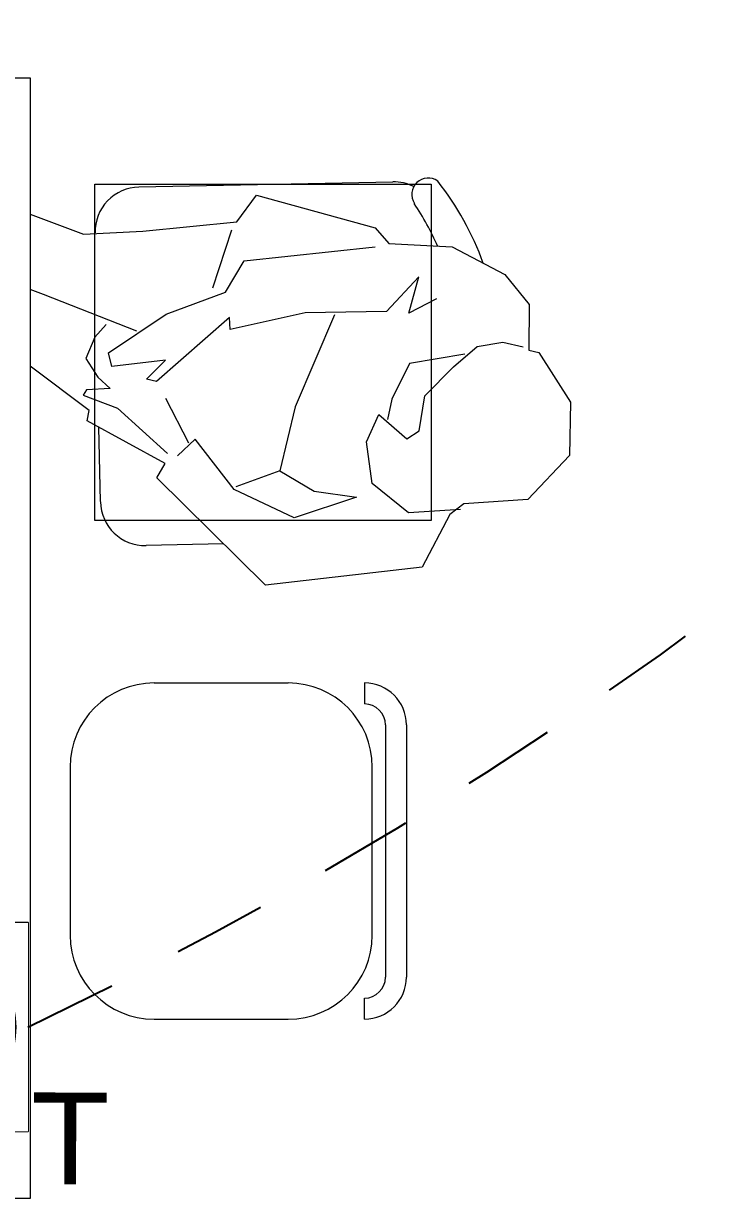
# Model space of a CAD drawing. Header units: metres. Extents: x -17 to 101, y 0 to 79.
# Drawn here: x 58.221 to 59.153, y 27.929 to 29.502 of the extents above; entities that cross this region are included whole.
import ezdxf

# ---------------------------------------------------------------- set-up
doc = ezdxf.new("R2010")
doc.units = ezdxf.units.M
doc.set_wipeout_variables(frame=1)
doc.linetypes.add('CONTINUA', pattern=[0])
doc.linetypes.add('HIDDEN2', pattern=[0.1875, 0.125, -0.0625])
doc.layers.add('Cotas varias El', color=253, linetype='Continuous', lineweight=13)
doc.layers.add('TOMACORRIENTE', color=5, linetype='HIDDEN2', lineweight=30)
doc.styles.add('style1', font='arial.ttf', dxfattribs={"height": 0.35})

# ---------------------------------------------------------------- blocks, each defined once
blk = doc.blocks.new('TOMACORRIENTE EN PISO')
at = {"layer": 'TOMACORRIENTE', "linetype": 'CONTINUA', "lineweight": 25}
blk.add_lwpolyline([(-0.1663, -0.1663), (0.1662, -0.1663), (0.1662, 0.1662), (-0.1663, 0.1662)], close=True, dxfattribs=at)
at = {"layer": 'TOMACORRIENTE', "color": 5, "linetype": 'CONTINUA', "style": 'style1', "text_generation_flag": 4}
blk.add_text('T', height=0.1466, rotation=179.8829, dxfattribs=at).set_placement((0.2959, -0.2513))
at = {"linetype": 'CONTINUA', "lineweight": 25}
blk.add_wipeout([(-0.1663, -0.1663), (0.1662, -0.1663), (0.1662, 0.1662), (-0.1663, 0.1662)], dxfattribs=at).dxf.layer = 'TOMACORRIENTE'
at = {"layer": 'TOMACORRIENTE', "color": 5, "linetype": 'CONTINUA', "lineweight": 25}
for p, q in [((-0.1421, 0.0364), (0.1422, 0.0358)), ((-0.1429, -0.0327), (0.1428, -0.0333))]:
    blk.add_line(p, q, dxfattribs=at)
blk.add_ellipse((0, 0), major_axis=(0.1039, 0.1035), ratio=1, start_param=5.497787, end_param=11.780972, dxfattribs=at)

msp = doc.modelspace()

# ---------------------------------------------------------------- linework, layer by layer
at = {"layer": 'Cotas varias El', "extrusion": (-0.03756, 0.00481, 0.999283)}
for p, q in [((58.375, 29.2831, -0.0064), (58.7147, 29.29, 0.0064)), ((58.5059, 29.2363, -0.0012), (58.5323, 29.2719, -0.0004)), ((58.5323, 29.2719, -0.0004), (58.6913, 29.2283, 0.0058)), ((58.2295, 29.2467, -0.0117), (58.3008, 29.2199, -0.0088)), ((58.3803, 29.2239, -0.0059), (58.5059, 29.2363, -0.0012)), ((58.3008, 29.2199, -0.0088), (58.3803, 29.2239, -0.0059)), ((58.3163, 29.2207, -0.0083), (58.3162, 29.2219, -0.0083)), ((58.4991, 29.2249, -0.0014), (58.4735, 29.1476, -0.002)), ((58.6913, 29.2283, 0.0058), (58.7094, 29.2072, 0.0066)), ((58.7094, 29.2072, 0.0066), (58.7942, 29.2028, 0.0098)), ((58.5158, 29.184, -0.0006), (58.6913, 29.2026, 0.0059)), ((58.7942, 29.2028, 0.0098), (58.8646, 29.1659, 0.0126)), ((58.4909, 29.1423, -0.0013), (58.5158, 29.184, -0.0006)), ((58.7496, 29.1626, 0.0083), (58.7065, 29.1163, 0.0069)), ((58.7361, 29.1141, 0.008), (58.7496, 29.1626, 0.0083)), ((58.8646, 29.1659, 0.0126), (58.8972, 29.1258, 0.014)), ((58.2472, 29.1388, -0.0105), (58.2295, 29.1456, -0.0112)), ((58.4115, 29.1126, -0.0042), (58.4909, 29.1423, -0.0013)), ((58.3721, 29.0898, -0.0055), (58.2472, 29.1388, -0.0105)), ((58.7731, 29.1331, 0.0093), (58.7361, 29.1141, 0.008)), ((58.8972, 29.1258, 0.014), (58.8965, 29.0644, 0.0143)), ((58.3344, 29.0609, -0.0068), (58.4115, 29.1126, -0.0042)), ((58.5976, 29.1145, 0.0028), (58.497, 29.0923, -0.0009)), ((58.6369, 29.1116, 0.0043), (58.5841, 28.9888, 0.0029)), ((58.7065, 29.1163, 0.0069), (58.5976, 29.1145, 0.0028)), ((58.3313, 29.0988, -0.0071), (58.3162, 29.0821, -0.0076)), ((58.4962, 29.1083, -0.001), (58.3987, 29.0225, -0.0042)), ((58.497, 29.0923, -0.0009), (58.4962, 29.1083, -0.001)), ((58.3162, 29.0821, -0.0076), (58.3041, 29.0533, -0.0079)), ((58.7959, 29.0423, 0.0106), (58.8277, 29.0696, 0.0117)), ((58.8277, 29.0696, 0.0117), (58.8617, 29.075, 0.0129)), ((58.8617, 29.075, 0.0129), (58.8889, 29.069, 0.014)), ((58.8965, 29.0644, 0.0143), (58.9101, 29.0614, 0.0148)), ((58.9101, 29.0614, 0.0148), (58.9526, 28.9949, 0.0167)), ((58.3041, 29.0533, -0.0079), (58.32, 29.0283, -0.0072)), ((58.3389, 29.0428, -0.0066), (58.3344, 29.0609, -0.0068)), ((58.4108, 29.0513, -0.0039), (58.3389, 29.0428, -0.0066)), ((58.3851, 29.0255, -0.0047), (58.4108, 29.0513, -0.0039)), ((58.7369, 29.0467, 0.0084), (58.7135, 28.9989, 0.0077)), ((58.811, 29.059, 0.0111), (58.7369, 29.0467, 0.0084)), ((58.3087, 28.9836, -0.0074), (58.2295, 29.0433, -0.0107)), ((58.7574, 29.0035, 0.0094), (58.7959, 29.0423, 0.0106)), ((58.32, 29.0283, -0.0072), (58.3367, 29.0132, -0.0065)), ((58.3987, 29.0225, -0.0042), (58.3851, 29.0255, -0.0047)), ((58.3049, 29.0116, -0.0077), (58.3004, 29.0041, -0.0078)), ((58.3004, 29.0041, -0.0078), (58.3466, 28.9867, -0.006)), ((58.3367, 29.0132, -0.0065), (58.3049, 29.0116, -0.0077)), ((58.442, 28.94, -0.0022), (58.4109, 28.9998, -0.0037)), ((58.7135, 28.9989, 0.0077), (58.7075, 28.9716, 0.0076)), ((58.7499, 28.9566, 0.0093), (58.7574, 29.0035, 0.0094)), ((58.3057, 28.97, -0.0075), (58.3087, 28.9836, -0.0074)), ((58.3466, 28.9867, -0.006), (58.4132, 28.9263, -0.0032)), ((58.5841, 28.9888, 0.0029), (58.5638, 28.9031, 0.0026)), ((58.9526, 28.9949, 0.0167), (58.9512, 28.9237, 0.017)), ((58.4102, 28.9127, -0.0033), (58.3057, 28.97, -0.0075)), ((58.6795, 28.942, 0.0067), (58.6961, 28.9784, 0.0072)), ((58.6961, 28.9784, 0.0072), (58.7333, 28.9459, 0.0087)), ((58.3235, 28.862, -0.0063), (58.3215, 28.9614, -0.0068)), ((58.7333, 28.9459, 0.0087), (58.7499, 28.9566, 0.0093)), ((58.4503, 28.9453, -0.0019), (58.4269, 28.9233, -0.0027)), ((58.5026, 28.878, 0.0004), (58.4503, 28.9453, -0.0019)), ((58.6872, 28.886, 0.0073), (58.6795, 28.942, 0.0067)), ((58.9512, 28.9237, 0.017), (58.8953, 28.8645, 0.0152)), ((58.3989, 28.8937, -0.0036), (58.4102, 28.9127, -0.0033)), ((58.5444, 28.7501, 0.0026), (58.3989, 28.8937, -0.0036)), ((58.5638, 28.9031, 0.0026), (58.5048, 28.8818, 0.0004)), ((58.5638, 28.9031, 0.0026), (58.6093, 28.876, 0.0044)), ((58.5828, 28.8403, 0.0036), (58.5026, 28.878, 0.0004)), ((58.6093, 28.876, 0.0044), (58.666, 28.8678, 0.0066)), ((58.7357, 28.8467, 0.0093), (58.6872, 28.886, 0.0073)), ((58.666, 28.8678, 0.0066), (58.5828, 28.8403, 0.0036)), ((58.8098, 28.859, 0.012), (58.7909, 28.8446, 0.0114)), ((58.8953, 28.8645, 0.0152), (58.8098, 28.859, 0.012)), ((58.8053, 28.8514, 0.0119), (58.7357, 28.8467, 0.0093)), ((58.7909, 28.8446, 0.0114), (58.7539, 28.774, 0.0103)), ((58.4884, 28.8053, 0.0002), (58.3846, 28.8032, -0.0037)), ((58.7539, 28.774, 0.0103), (58.5444, 28.7501, 0.0026))]:
    msp.add_line(p, q, dxfattribs=at)
at = {"layer": 'Cotas varias El', "linetype": 'ByBlock'}
for p, q in [((58.3955, 28.6191), (58.5748, 28.6191)), ((58.6768, 28.6191), (58.6768, 28.591)), ((58.7049, 28.5629), (58.7049, 28.2254)), ((58.733, 28.5629), (58.733, 28.2254)), ((58.283, 28.5066), (58.283, 28.2816)), ((58.6873, 28.2816), (58.6873, 28.5066)), ((58.6768, 28.1691), (58.6768, 28.1972)), ((58.3955, 28.1691), (58.5748, 28.1691))]:
    msp.add_line(p, q, dxfattribs=at)
at = {"layer": 'Cotas varias El'}
msp.add_lwpolyline([(58.2295, 29.4291), (58.2295, 27.9291), (57.6295, 27.9291), (57.6295, 29.4291)], close=True, dxfattribs=at)
msp.add_lwpolyline([(58.7662, 29.2866), (58.7662, 28.8366), (58.3162, 28.8366), (58.3162, 29.2866), (58.7662, 29.2866)], dxfattribs=at)
at = {"layer": 'Cotas varias El', "extrusion": (-0.03756, 0.00481, 0.999283)}
for centre, radius, start, end in [((-36.5001, 54.5289, -2.0581), 0.0219, 151.7609, 310.4784), ((-36.4013, 54.1524, -2.0581), 0.06, 188.451, 278.451), ((-36.4513, 54.4887, -2.0581), 0.06, 160.8665, 188.451), ((-36.235, 54.258, -2.0581), 0.4, 117.2171, 135.3209), ((-36.2286, 54.2149, -2.0581), 0.3928, 121.3124, 130.8752), ((-36.0452, 54.2053, -2.0581), 0.06, 278.451, 8.451)]:
    msp.add_arc(centre, radius, start, end, dxfattribs=at)
at = {"layer": 'Cotas varias El', "linetype": 'ByBlock'}
for centre, radius, start, end in [((58.3955, 28.5066), 0.1125, 90, 180), ((58.5748, 28.5066), 0.1125, 0, 90), ((58.6768, 28.5629), 0.0562, 0, 90), ((58.6768, 28.5629), 0.0281, 0, 90), ((58.3955, 28.2816), 0.1125, 180, 270), ((58.5748, 28.2816), 0.1125, 270, 0), ((58.6768, 28.2254), 0.0562, 270, 0), ((58.6768, 28.2254), 0.0281, 270, 0)]:
    msp.add_arc(centre, radius, start, end, dxfattribs=at)

# ---------------------------------------------------------------- next in the draw order: block references
at = {"layer": 'TOMACORRIENTE', "lineweight": 25, "xscale": 0.8382000000000001, "yscale": 0.8382000000000001, "zscale": 0.8382000000000001}
msp.add_blockref('TOMACORRIENTE EN PISO', (58.0874, 28.1586, -0.0424), dxfattribs=at)

# ---------------------------------------------------------------- next in the draw order: linework, layer by layer
at = {"layer": 'TOMACORRIENTE', "lineweight": 25}
msp.add_arc((55.8346, 33.1873, 0.0849), 5.5687, 295.4394, 318.5592, dxfattribs=at)

doc.saveas('drawing.dxf')
